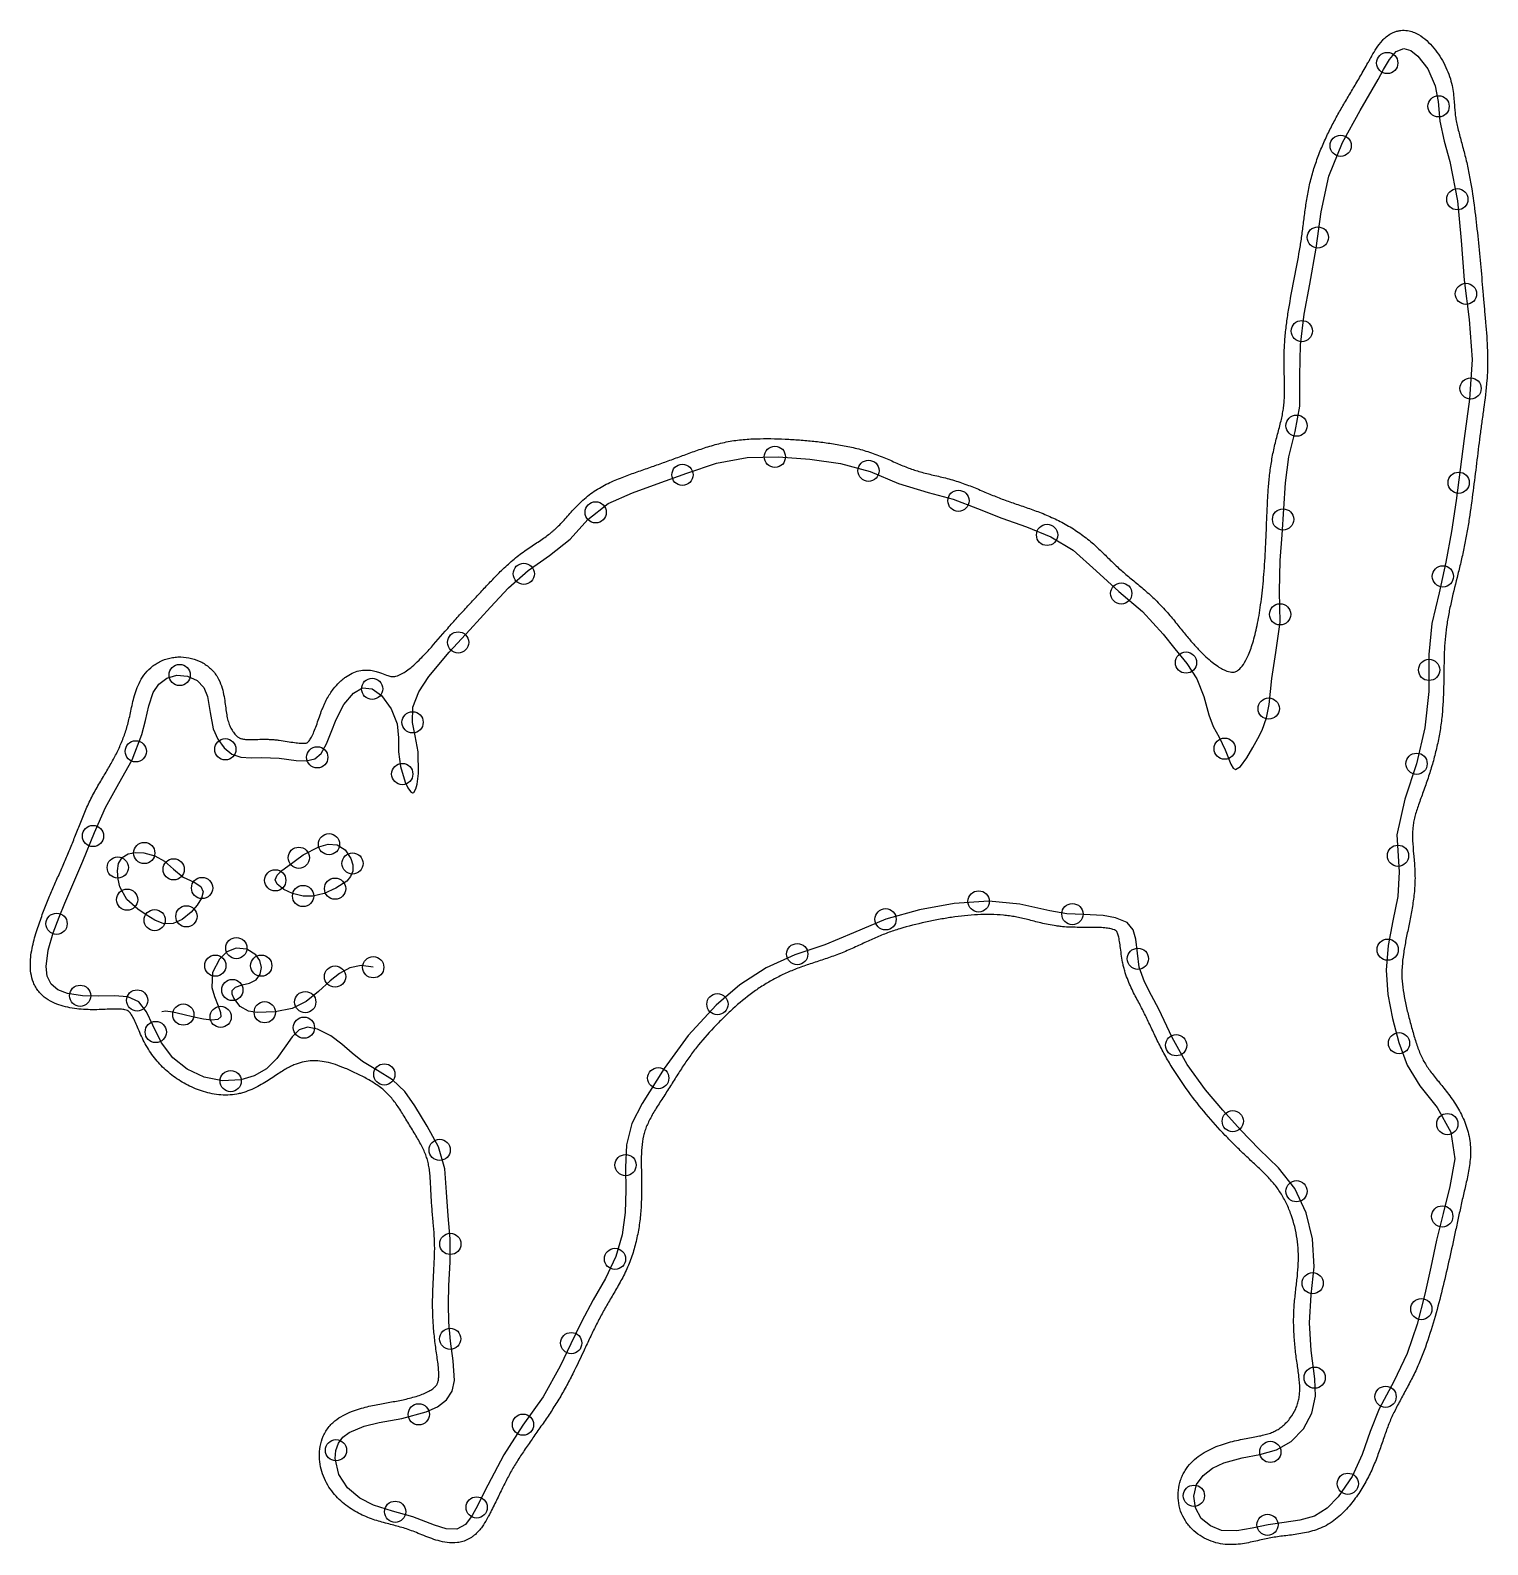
# Model space of a CAD drawing. Header units: millimetres. Extents: x -361 to 381, y -383 to 388.
import ezdxf

# ---------------------------------------------------------------- set-up
doc = ezdxf.new("R2010")
doc.units = ezdxf.units.MM

msp = doc.modelspace()

# ---------------------------------------------------------------- linework, layer by layer
at = {"color": 7, "linetype": 'Continuous', "flags": 128}
for points in [[(304.59, -358.78), (298.97, -364.51), (292.38, -368.54), (284.95, -370.67), (276.99, -371.8), (268.85, -372.92), (260.79, -374.69), (252.89, -376.13), (245.18, -375.8), (239.6, -373.59), (234.87, -369.71), (231.86, -364.42), (231.09, -358.34), (232.47, -352.55), (235.8, -347.84), (240.59, -344.21), (246.34, -341.51), (255.62, -338.86), (264.64, -337.14), (273.05, -334.89), (280.65, -330.67), (286.9, -324.16), (291.11, -316.21), (292.89, -307.56), (292.6, -298.68), (290.69, -284.35), (289.85, -270.13), (290.85, -255.96), (292.22, -241.76), (291.51, -227.52), (288.3, -214.25), (282.5, -201.87), (274.11, -191.26), (264.29, -181.84), (254.88, -172.06), (245.82, -161.95), (236.96, -151.67), (227.72, -138.82), (220.06, -124.94), (213.23, -110.65), (209.52, -103.7), (205.89, -96.72), (203.26, -89.15), (202.34, -82.05), (201.62, -74.97), (200.17, -70.14), (197.09, -66.55), (191.26, -64.08), (184.84, -62.93), (175, -62.41), (166.38, -62), (157.82, -60.58), (142.45, -57.08), (126.82, -55.67), (109.04, -56.84), (91.5, -60.03), (74.32, -64.8), (57.94, -71.77), (43.21, -77.87), (28.09, -82.99), (13.51, -89.54), (0.09, -98.2), (-11.99, -108.63), (-26.32, -123.91), (-38.41, -140.84), (-49.73, -158.64), (-54.98, -168.75), (-57.64, -179.67), (-58.12, -191.17), (-57.98, -202.64), (-58.35, -214.01), (-59.92, -225.36), (-63.01, -236.37), (-68.32, -247.7), (-74.64, -258.56), (-80.58, -269.61), (-85.97, -280.94), (-91.31, -292.33), (-100.04, -307.79), (-110.46, -322.24), (-120.12, -337.32), (-128.24, -352.78), (-130.7, -357.77), (-133.3, -362.94), (-136.15, -368.25), (-139.53, -372.76), (-143.98, -375.19), (-149.37, -375.04), (-155.34, -373.24), (-166.36, -368.96), (-176.69, -366), (-186.34, -363.01), (-193.31, -359.43), (-199.53, -354.22), (-204.03, -347.45), (-205.85, -339.32), (-205.51, -335.22), (-204.23, -331.49), (-201.95, -328.42), (-198.82, -326.03), (-191.2, -322.84), (-183.45, -320.95), (-171.91, -318.84), (-159.59, -315.56), (-153.87, -312.95), (-149.25, -309.47), (-146.32, -304.97), (-145.21, -299.49), (-145.83, -289.56), (-147.23, -279.47), (-148.06, -269.91), (-148.3, -260.61), (-148.02, -251.26), (-147.39, -239.38), (-147.4, -227.49), (-148.36, -215.69), (-149.2, -203.76), (-150.09, -191.84), (-153.35, -180.66), (-159.08, -170.17), (-165.3, -159.74), (-170.39, -152.47), (-176.73, -146.5), (-184.32, -141.82), (-191.95, -137.26), (-197.28, -133.03), (-202.41, -128.46), (-208.09, -124.11), (-214.81, -120.68), (-219.91, -119.73), (-224.26, -121.12), (-227.83, -124.59), (-231.05, -129.24), (-235.51, -135.72), (-240.87, -140.92), (-247.05, -144.54), (-253.81, -146.62), (-263.25, -147.08), (-272.6, -145.14), (-281.17, -141.11), (-288.43, -135.28), (-294.27, -127.75), (-298.73, -118.7), (-301.86, -111.98), (-305.81, -106.79), (-311.36, -104.24), (-318.36, -103.76), (-326.25, -104.04), (-334.46, -103.86), (-342.12, -102.6), (-346.93, -100.72), (-350.49, -97.83), (-352.47, -93.83), (-353.01, -88.91), (-351.85, -80.49), (-349.31, -71.81), (-346.41, -63.85), (-343.45, -56.57), (-340.41, -49.52), (-334.24, -35.26), (-328.4, -20.69), (-322.81, -7.96), (-315.92, 4.18), (-309.27, 16.29), (-304.25, 29.23), (-302.43, 36.37), (-300.79, 43.73), (-298.45, 50.53), (-295.67, 54.76), (-291.6, 57.84), (-286.44, 59.37), (-280.95, 58.95), (-276.06, 56.73), (-272.7, 53.12), (-270.87, 48.51), (-269.53, 40.45), (-267.89, 32.01), (-265.65, 26.76), (-262.44, 22.33), (-258.45, 19.2), (-253.82, 17.7), (-248.69, 17.37), (-243.16, 17.5), (-234.39, 17.08), (-225.74, 15.95), (-220.57, 15.8), (-216.25, 16.84), (-213.01, 19.58), (-210.31, 24.37), (-208, 30.35), (-205.45, 36.89), (-201.51, 44.38), (-196.63, 50.27), (-191.99, 52.91), (-187.1, 52.44), (-182.35, 49.05), (-177.33, 42.24), (-174.32, 34.62), (-173.62, 27.56), (-173.65, 20.3), (-172.72, 12.83), (-170.26, 4.86), (-168.94, 2.06), (-167.61, 0.16), (-166.53, -0.51), (-165.78, -0.25), (-164.76, 1.52), (-164.14, 3.85), (-163.48, 9.38), (-163.7, 20.38), (-165.11, 28.5), (-166.5, 35.36), (-166.36, 43.03), (-163.26, 50.95), (-158.24, 58.73), (-147.95, 71.04), (-137.44, 82.38), (-126.85, 93.98), (-117.66, 103.77), (-107.74, 112.67), (-96.74, 120.28), (-86.37, 128.67), (-77.24, 138.53), (-66.93, 146.75), (-54.65, 152.23), (-41.98, 156.74), (-26.99, 162.13), (-11.86, 167.35), (3.78, 170.21), (19.78, 170.44), (35.69, 169.37), (51.25, 167.15), (66.38, 163.08), (80.84, 156.99), (95.79, 152.41), (108.65, 149.02), (121.06, 144.24), (133.41, 139.29), (145.98, 134.95), (158.29, 129.83), (169.7, 122.95), (181.4, 112.55), (192.97, 101.93), (204.9, 91.76), (215.41, 80.23), (221.4, 72.79), (227.44, 65.36), (232.66, 57.45), (236.15, 48.52), (238.72, 39.28), (240.98, 33.34), (243.89, 27.79), (246.96, 21.45), (249.81, 14.06), (251.14, 12), (252.33, 11.44), (254.82, 12.92), (258.06, 17.37), (261.11, 22.58), (263.68, 27.23), (265.76, 31.42), (268.12, 37.72), (269.48, 44.47), (270.76, 57.76), (272.86, 70.93), (274.91, 86.32), (274.62, 102), (274.99, 117.68), (276.02, 130.88), (276.8, 144.09), (277.68, 157.32), (279.43, 170.45), (282.59, 183.34), (284.98, 196.3), (285.07, 211.9), (285.33, 227.55), (287.23, 243.05), (290.03, 258.41), (293.37, 276.68), (295.88, 295.13), (299.68, 313.24), (306.63, 330.52), (315.69, 346.78), (324.8, 362.5), (327.6, 367.56), (330.65, 372.76), (334.05, 376.81), (337.91, 378.33), (341.46, 377.24), (345.03, 374.45), (350.08, 367.87), (353.93, 359.33), (355.4, 351.38), (356.31, 341.27), (358.49, 331.05), (361.28, 320.71), (365.27, 300.79), (367.06, 280.65), (368.64, 260.44), (371.23, 240.34), (372.62, 220.1), (371.26, 199.91), (368.56, 179.8), (366.62, 164), (364.62, 148.2), (362.12, 132.48), (359.24, 116.83), (355.87, 101.26), (352.13, 85.74), (350.73, 69.96), (350.6, 51.14), (348.58, 32.51), (344.41, 14.24), (338.37, -3.7), (334.39, -21.84), (335.56, -40.66), (334.8, -53.19), (332.31, -65.61), (329.99, -78.11), (328.91, -90.66), (329.74, -103.13), (332.14, -115.32), (335.35, -127.47), (339.57, -139.16), (346.01, -149.52), (354.86, -160.6), (361.83, -173.1), (363.82, -186.77), (361.31, -200.8), (357.86, -214.54), (354.61, -228.15), (351.68, -241.91), (348.68, -255.68), (344.68, -270.92), (339.55, -285.84), (332.82, -300.1), (325.45, -314.05), (320.81, -325.49), (316.7, -337.19), (311.56, -348.46), (304.59, -358.78)], [(-230.05, -37.73), (-222.21, -32.06), (-214.18, -27.95), (-209.5, -26.68), (-204.84, -26.96), (-200.78, -29.56), (-197.91, -33.87), (-196.93, -37.13), (-196.92, -40.3), (-198.01, -43.08), (-200.01, -45.41), (-205.55, -49.06), (-211.44, -51.68), (-217.26, -53.08), (-222.25, -53.01), (-227.56, -51.68), (-231.99, -49.69), (-235.47, -47.04), (-236.38, -44.76), (-235.34, -42.38), (-232.95, -40), (-230.05, -37.73)], [(-314.29, -33.41), (-311.29, -31.61), (-307.45, -30.91), (-303.33, -31.08), (-297.6, -32.53), (-292.71, -35.19), (-288.19, -39.35), (-283.26, -43.43), (-277.71, -46.01), (-274.21, -48.16), (-273.1, -50.79), (-273.87, -54.1), (-276.03, -57.7), (-279.09, -61.16), (-283.71, -64.87), (-288.4, -66.98), (-293.05, -67.14), (-297.57, -65.37), (-301.98, -62.57), (-306.26, -59.64), (-311.82, -54.78), (-315.42, -48.32), (-316.39, -44.38), (-316.68, -40.24), (-316.06, -36.42), (-314.29, -33.41)], [(-186.51, -89.25), (-192.68, -88.32), (-198.43, -89.57), (-203.72, -92.37), (-208.5, -96.11), (-214.31, -101.58), (-220.57, -106.64), (-227.71, -110.31), (-236.48, -111.9), (-245.56, -112.25), (-250.01, -111.61), (-254.2, -109.19), (-257.47, -105.04), (-258.29, -102.91), (-258.29, -101.09), (-256.52, -99.31), (-253.27, -98.28), (-249.49, -97.28), (-246.15, -95.63), (-244.09, -92.83), (-243.45, -89.3), (-244.21, -85.79), (-246.26, -82.88), (-250.9, -80.08), (-256.2, -79.52), (-260.96, -81.41), (-264.76, -85.07), (-268.26, -91.98), (-268.61, -99.58), (-267.3, -104.21), (-265.41, -108.83), (-264.21, -112.34), (-264.13, -114.4), (-265.65, -115.88), (-268.75, -116.19), (-272.96, -115.67), (-277.8, -114.64), (-283.41, -113.28), (-288.57, -112.13), (-292.21, -111.66), (-294.17, -111.86)]]:
    msp.add_lwpolyline(points, dxfattribs=at)
at = {"color": 7, "linetype": 'Continuous', "lineweight": 25}
for centre in [(329.49, 370.9), (355.61, 348.88), (305.79, 328.78), (365.16, 301.57), (294.16, 282.13), (369.53, 253.43), (286.01, 234.48), (371.88, 205.28), (283.33, 186.33), (17.87, 170.49), (-29.16, 161.33), (65.52, 163.39), (365.81, 157.31), (-73.32, 142.26), (111.28, 148.12), (276.49, 138.62), (156.38, 130.75), (-109.89, 110.95), (357.79, 109.65), (194.13, 100.96), (274.97, 90.34), (-143.31, 76.05), (227.1, 65.8), (-285, 59.46), (350.79, 62.05), (-187.07, 52.43), (269.17, 42.4), (-166.5, 35.4), (-307.34, 20.61), (-261.79, 21.67), (246.74, 21.98), (-215.01, 17.59), (344.42, 14.3), (-171.74, 9.06), (-329.11, -22.48), (-209.01, -26.62), (-303.05, -31.12), (-224.39, -33.54), (334.95, -32.51), (-316.53, -38.5), (-288.09, -39.45), (-197.06, -36.45), (-273.61, -48.94), (-236.38, -45.03), (-205.92, -49.24), (-311.74, -54.87), (-222.22, -53.02), (121.54, -55.75), (-297.73, -65.28), (-281.58, -63.36), (74.2, -64.84), (169.28, -62.22), (-347.65, -67.13), (-256.19, -79.52), (329.69, -80.3), (-266.89, -88.47), (-243.51, -88.47), (-186.51, -89.25), (29.26, -82.57), (202.59, -84.95), (-205.94, -93.98), (-335.66, -103.75), (-258.21, -100.85), (-306.65, -106.14), (-241.73, -112.14), (-221.12, -107), (-11.37, -108.05), (-283.17, -113.34), (-264.16, -114.5), (-221.78, -119.99), (-297.18, -122.23), (335.47, -127.9), (222.07, -128.94), (-180.89, -143.79), (-259.09, -147.2), (-41.47, -145.68), (250.86, -167.59), (360.07, -169.06), (-152.69, -182.19), (-58.12, -189.95), (283.31, -203.24), (357.48, -216.06), (-147.3, -230.05), (-63.5, -237.65), (291.54, -250.02), (346.82, -263.22), (-147.36, -278.34), (-85.77, -280.52), (292.54, -298.13), (328.63, -307.84), (-163.33, -316.79), (-110.3, -322.01), (-205.47, -335.02), (269.98, -335.89), (309.42, -352.1), (231.09, -358.19), (-175.36, -366.35), (-133.91, -364.13), (268.55, -372.98)]:
    msp.add_circle(centre, 5.4, dxfattribs=at)
msp.add_open_spline([(310.75, -362.67), (312.49, -360.58), (315.64, -356.27), (319.57, -349.48), (322.81, -342.49), (325.47, -335.42), (327.73, -328.67), (329.96, -322.32), (332.45, -316.57), (335.53, -310.63), (338.91, -304.49), (341.78, -299.12), (343.97, -294.58), (346.01, -290.01), (349.21, -281.93), (352.95, -270.35), (356.71, -256.59), (359.99, -242.82), (362.5, -231.35), (364.47, -222.15), (365.96, -215.25), (367.23, -209.49), (368.28, -204.86), (369.35, -200.26), (370.49, -195.36), (371.38, -190.15), (371.83, -186.09), (371.94, -181.88), (371.6, -177.49), (370.71, -173.16), (368.96, -167.7), (365.9, -161.37), (362.13, -155.67), (358.94, -151.52), (356.6, -148.65), (354.35, -145.95), (352.28, -143.38), (350.43, -140.89), (348.86, -138.5), (347.49, -136.02), (345.82, -132.4), (344.02, -127.43), (342.45, -121.98), (341.21, -117.41), (340.02, -112.9), (338.15, -105.18), (337.02, -97.82), (336.9, -91.86), (337.06, -87.81), (337.65, -82.57), (338.81, -76), (340.23, -69.15), (341.69, -62.03), (342.92, -54.61), (343.55, -48.2), (343.64, -42.86), (343.44, -37.65), (342.89, -31.53), (342.32, -24.8), (342.32, -19.76), (342.74, -16.17), (343.31, -13.35), (344.12, -10.41), (345.46, -6.3), (347.08, -1.95), (348.76, 2.67), (350.36, 7.31), (352.22, 13.18), (354.17, 20.32), (355.78, 27.58), (357, 34.97), (357.98, 44.93), (358.21, 54.61), (358.33, 64.01), (358.49, 70.88), (358.87, 77.57), (359.59, 84.02), (360.7, 90.56), (362.57, 99.39), (364.84, 108.42), (367.11, 117.67), (368.7, 124.79), (370.06, 131.94), (371.61, 141.43), (373.21, 153.2), (374.91, 167.21), (376.32, 178.82), (377.54, 187.99), (378.89, 197.29), (379.98, 205.74), (380.41, 212.38), (380.51, 214.69), (380.55, 216.07), (380.61, 219.4), (380.49, 227.03), (379.71, 236.56), (378.89, 245.89), (378.1, 255.26), (377.09, 266.98), (375.76, 281.09), (374.18, 295.18), (372.55, 307.02), (370.98, 315.43), (369.93, 320.25), (369.05, 323.9), (368.1, 327.49), (366.83, 332.12), (365.64, 336.53), (364.72, 340.69), (364.19, 343.67), (363.88, 346.48), (363.66, 349.71), (363.4, 353.31), (362.92, 357.31), (362.02, 361.66), (360.48, 366.34), (358.28, 371), (355.59, 375.46), (352.42, 379.6), (348.75, 383.25), (345.06, 385.76), (341.39, 387.16), (338.72, 387.59), (336.42, 387.51), (334.64, 387.21), (332.93, 386.66), (330.93, 385.7), (328.87, 384.24), (326.31, 381.72), (323.93, 378.44), (322, 375.16), (320.61, 372.66), (319.32, 370.33), (317.74, 367.52), (315.86, 364.28), (313.41, 360.1), (310.41, 355.08), (306.92, 349.19), (303.55, 343.25), (300.3, 337.09), (297.19, 330.52), (294.32, 323.58), (291.82, 316.36), (289.84, 308.84), (288.47, 301.45), (287.46, 294.24), (286.61, 287.21), (285.71, 280.47), (284.22, 271.53), (281.97, 260.12), (279.73, 248.37), (278.29, 238.75), (277.46, 231.42), (276.97, 223.98), (276.95, 216.4), (277.19, 209.28), (277.27, 203.68), (277.11, 199.44), (276.86, 196.38), (276.43, 193.43), (275.6, 189.3), (274.2, 183.87), (272.63, 178.05), (271.51, 173.11), (270.58, 168.2), (269.7, 162.09), (268.99, 154.8), (268.53, 147.57), (268.22, 140.4), (267.98, 133.28), (267.7, 126.21), (267.33, 119.16), (266.87, 112.28), (266.12, 103.54), (264.94, 93.56), (263.09, 83.2), (260.84, 74.61), (258.27, 68), (255.56, 63.58), (253.62, 61.8), (252.46, 61.18), (251.68, 60.94), (250.79, 60.84), (249.15, 60.99), (245.97, 62.07), (240.55, 65.64), (235.03, 70.7), (230.11, 76.06), (226.21, 80.72), (221.87, 86.19), (217.87, 91.03), (214.38, 94.87), (210.67, 98.63), (205.98, 102.82), (200.44, 107.38), (195.16, 111.72), (190.42, 116.05), (185.48, 121), (180.12, 126.17), (173.92, 131.17), (167.34, 135.38), (160.49, 138.99), (153.43, 142.01), (146.5, 144.48), (140.93, 146.35), (136.62, 147.85), (132.48, 149.37), (127.24, 151.53), (120.69, 154.31), (114.95, 156.56), (110.14, 158.2), (105.19, 159.63), (99.26, 161.03), (93.73, 162.33), (89.62, 163.5), (85.77, 164.79), (80.71, 166.91), (75.3, 169.35), (70.65, 171.26), (65.76, 173.04), (59.62, 174.81), (52.23, 176.39), (44.92, 177.55), (37.69, 178.46), (30.42, 179.13), (23.14, 179.57), (15.86, 179.78), (8.48, 179.76), (2.13, 179.39), (-3.01, 178.76), (-8.2, 177.85), (-14.42, 176.24), (-21.51, 173.9), (-28.28, 171.4), (-34.77, 169.01), (-41.33, 166.67), (-46.84, 164.73), (-51.3, 163.15), (-55.77, 161.57), (-61.64, 159.42), (-67.62, 156.77), (-72.34, 154.12), (-75.81, 151.81), (-79.09, 149.14), (-82.94, 145.47), (-87.13, 140.82), (-90.9, 136.62), (-93.47, 134.11), (-94.92, 132.82), (-97.25, 130.9), (-101.16, 128.12), (-106.09, 124.9), (-110.2, 122.06), (-113.34, 119.71), (-116.31, 117.23), (-120.09, 113.82), (-124.51, 109.44), (-129.44, 104.18), (-134.16, 99.13), (-138.93, 94), (-143.73, 88.76), (-150.26, 81.38), (-156.74, 73.76), (-162.31, 67.77), (-165.9, 64.39), (-168.97, 61.92), (-172.36, 59.72), (-174.64, 58.88), (-176.1, 58.67), (-177.3, 58.68), (-178.96, 59.04), (-181.54, 60.08), (-184.39, 61.1), (-187.03, 61.79), (-190.23, 62.12), (-193.8, 61.73), (-197.36, 60.48), (-200.09, 58.84), (-202.17, 57.22), (-204.18, 55.42), (-206.38, 53.03), (-208.51, 49.99), (-210.06, 47.36), (-211.29, 44.86), (-212.24, 42.67), (-213.17, 40.31), (-214.21, 37.32), (-215.43, 33.79), (-216.67, 30.52), (-217.95, 27.78), (-219.17, 25.86), (-219.92, 25.16), (-220.07, 25.07), (-220.31, 24.95), (-221.22, 24.72), (-223.45, 24.71), (-226.51, 25.06), (-230.18, 25.66), (-233.63, 26.21), (-236.58, 26.55), (-238.93, 26.72), (-241.18, 26.78), (-243.99, 26.76), (-247.15, 26.65), (-250.32, 26.61), (-252.71, 26.81), (-254, 27.15), (-254.69, 27.46), (-255.47, 27.93), (-256.61, 28.91), (-258.03, 30.71), (-259.31, 33), (-260.13, 35.13), (-260.63, 36.94), (-261.06, 38.96), (-261.49, 41.76), (-261.95, 45.5), (-262.56, 49.55), (-263.62, 53.89), (-265.27, 57.71), (-267.3, 60.68), (-269.23, 62.78), (-271.44, 64.55), (-274.58, 66.46), (-278.86, 68.11), (-283.5, 68.78), (-287.34, 68.6), (-291, 67.96), (-294.44, 66.71), (-297.57, 64.89), (-300.48, 62.68), (-303.38, 59.42), (-305.79, 55.22), (-307.43, 51.01), (-308.98, 45.52), (-309.99, 40.33), (-311.01, 35.91), (-312.18, 31.67), (-313.93, 26.63), (-316.47, 20.82), (-319.44, 15.15), (-322.9, 9.3), (-325.98, 4.16), (-328.41, -0.16), (-330.77, -4.66), (-333.36, -10.35), (-336.07, -17.08), (-338.62, -23.65), (-341.23, -30.05), (-343.98, -36.5), (-346.76, -42.88), (-349.51, -49.13), (-352.22, -55.52), (-354.46, -61.22), (-356.24, -66.12), (-358.02, -71.36), (-359.67, -77.08), (-360.74, -83.01), (-361.11, -87.57), (-360.86, -92.26), (-359.84, -96.29), (-358.31, -99.45), (-356.74, -101.72), (-354.91, -103.64), (-352.25, -105.76), (-348.68, -107.69), (-344.24, -109.2), (-339.7, -110.14), (-335.1, -110.67), (-330.51, -110.88), (-325.97, -110.84), (-321.81, -110.65), (-318.13, -110.51), (-315.06, -110.55), (-312.8, -110.83), (-311.72, -111.2), (-311.27, -111.45), (-310.94, -111.68), (-310.13, -112.51), (-308.89, -114.48), (-307.53, -117.26), (-306.09, -120.61), (-304.51, -124.31), (-302.57, -128.25), (-300.37, -131.94), (-297.08, -136.54), (-292.31, -141.67), (-285.66, -146.75), (-278.12, -150.84), (-271.1, -153.22), (-265.16, -154.2), (-260.56, -154.39), (-256.64, -154), (-253.53, -153.3), (-250.59, -152.4), (-247.16, -150.97), (-242.19, -148.33), (-237.83, -145.45), (-233.99, -142.89), (-231.41, -141.26), (-229.09, -139.99), (-226.1, -138.6), (-222.63, -137.45), (-218.68, -136.81), (-214.71, -136.81), (-210.49, -137.44), (-205.86, -138.71), (-201.62, -140.31), (-197.98, -141.89), (-194.14, -143.67), (-189.3, -146.13), (-184.8, -148.92), (-181.6, -151.36), (-179.5, -153.25), (-177.56, -155.33), (-175.07, -158.41), (-172.7, -161.94), (-170.31, -165.8), (-168.49, -168.85), (-166.58, -171.97), (-164.77, -174.95), (-163.08, -177.84), (-161.58, -180.64), (-160.31, -183.37), (-159.29, -186.01), (-158.57, -188.56), (-158.04, -191.37), (-157.67, -194.41), (-157.35, -198.75), (-157.19, -203.44), (-156.9, -208.44), (-156.51, -213.31), (-155.94, -219.17), (-155.37, -225.92), (-155.18, -232.34), (-155.48, -241.33), (-156.16, -250.8), (-156.35, -260.45), (-156.18, -267.66), (-155.75, -273.78), (-155.23, -278.79), (-154.76, -282.62), (-154.18, -286.52), (-153.64, -290.19), (-153.25, -293.59), (-153.11, -296.59), (-153.26, -299.02), (-153.6, -300.46), (-153.93, -301.26), (-154.27, -301.86), (-155, -302.78), (-156.57, -304.06), (-159.54, -305.8), (-164.57, -307.74), (-171.4, -309.42), (-178, -310.62), (-183.77, -311.6), (-188.67, -312.65), (-192.48, -313.63), (-196.55, -314.9), (-200.82, -316.67), (-205.09, -319.18), (-208.44, -322.17), (-210.71, -325.34), (-212.44, -328.72), (-213.67, -333.09), (-214, -338.33), (-213.41, -343.44), (-211.96, -348.37), (-209.76, -352.82), (-207.01, -356.74), (-202.8, -361.28), (-196.84, -365.78), (-189.24, -369.46), (-182.01, -371.71), (-176.35, -373.13), (-171.97, -374.34), (-168.73, -375.35), (-165.49, -376.57), (-161.79, -378.09), (-157.82, -379.68), (-153.58, -381.11), (-148.98, -382.13), (-144.67, -382.27), (-140.95, -381.54), (-138.63, -380.63), (-136.83, -379.61), (-135.22, -378.48), (-133.52, -376.93), (-131.84, -374.99), (-129.96, -372.37), (-128.46, -369.76), (-127.17, -367.3), (-125.99, -364.99), (-124.03, -361.03), (-121.47, -355.7), (-118.52, -349.74), (-115.49, -344.2), (-112.02, -338.62), (-108.23, -332.99), (-104.23, -327.26), (-100.12, -321.4), (-96.03, -315.38), (-92.04, -309.14), (-88.34, -302.66), (-83.86, -294.03), (-79.81, -285.41), (-75.85, -276.98), (-72.85, -270.8), (-70.25, -265.8), (-68.07, -261.92), (-65.75, -257.96), (-62.7, -252.85), (-59.68, -247.4), (-57.45, -242.76), (-55.4, -237.89), (-53.37, -231.67), (-51.65, -224.07), (-50.56, -216.44), (-50.04, -208.86), (-49.95, -201.52), (-50.06, -194.36), (-50.17, -187.36), (-49.96, -180.85), (-49.26, -175.95), (-48.31, -172.48), (-47, -169), (-44.71, -164.47), (-41.75, -159.72), (-39.18, -155.77), (-36.54, -151.67), (-33.4, -146.65), (-29.7, -140.82), (-25.97, -135.26), (-20.75, -128.3), (-14.83, -121.6), (-8.45, -115.09), (-1.95, -108.87), (4.79, -103.24), (11.95, -98.4), (17.59, -95.12), (23.45, -92.22), (29.45, -89.74), (35.8, -87.54), (42.5, -85.36), (48.27, -83.38), (52.97, -81.53), (57.52, -79.57), (62.95, -77.04), (69.19, -74.14), (75.18, -71.7), (83.51, -68.94), (92.25, -66.77), (101.16, -64.95), (109.99, -63.46), (118.84, -62.53), (127.7, -62.37), (133.1, -62.64), (137.28, -63.1), (140.33, -63.58), (143.31, -64.21), (147.5, -65.23), (153.12, -66.74), (158.9, -67.96), (163.08, -68.5), (165.99, -68.78), (169.61, -68.94), (173.83, -68.97), (177.87, -68.94), (181.64, -68.96), (185.03, -69.11), (187.88, -69.44), (190.02, -69.96), (191.27, -70.53), (191.66, -70.86), (191.78, -71), (192.04, -71.4), (192.57, -72.68), (193.16, -75.28), (193.66, -78.62), (194.14, -82.48), (194.67, -85.96), (195.29, -88.9), (196.05, -91.76), (197.19, -95.11), (198.76, -98.82), (200.44, -102.27), (202.13, -105.48), (203.76, -108.53), (205.27, -111.44), (207.25, -115.5), (209.72, -120.76), (212.81, -127.28), (216.26, -133.9), (221.26, -142.42), (228.13, -152.57), (237.18, -164.05), (245.3, -173.08), (252.09, -180.02), (256.44, -184.23), (259.98, -187.54), (263.44, -190.72), (267.52, -194.57), (271.08, -198.41), (273.51, -201.56), (275.78, -204.92), (278.28, -209.41), (281.5, -217.14), (283.5, -225.33), (284.3, -233.72), (284.32, -240), (283.78, -246.5), (282.94, -253.41), (282.27, -259.45), (281.93, -264.52), (281.8, -269.58), (281.97, -275.85), (282.49, -282.06), (283.08, -286.99), (283.78, -291.91), (284.64, -297.63), (285.04, -302.76), (284.91, -306.46), (284.56, -309), (283.9, -311.5), (282.63, -314.81), (280.79, -317.94), (278.46, -320.71), (276.51, -322.57), (274.44, -324.13), (272.37, -325.33), (270.08, -326.29), (266.6, -327.38), (261.41, -328.43), (253.99, -329.7), (245.61, -331.84), (238.6, -334.73), (233.3, -338.09), (229.62, -341.27), (226.98, -344.6), (225.29, -347.67), (223.94, -351.01), (223.02, -355.36), (223.01, -360.7), (224.13, -366.03), (226.62, -371.18), (230.08, -375.33), (234.15, -378.59), (238.62, -380.99), (243.44, -382.55), (248.2, -383.15), (252.68, -383.04), (256.86, -382.49), (262.07, -381.44), (266.82, -380.23), (271.02, -379.42), (274.38, -378.95), (277.91, -378.53), (282.84, -377.94), (288.04, -377.12), (293.42, -375.57), (297.5, -373.9), (301.5, -371.53), (304.97, -368.78), (308.06, -365.79), (309.88, -363.72), (310.75, -362.67)], degree=3, knots=[0, 0, 0, 0, 0.001953, 0.003906, 0.005859, 0.007812, 0.009766, 0.011719, 0.013672, 0.015625, 0.017578, 0.019531, 0.020508, 0.021484, 0.023438, 0.027344, 0.03125, 0.035156, 0.039062, 0.041016, 0.042969, 0.044922, 0.045898, 0.046875, 0.048828, 0.049805, 0.050781, 0.051758, 0.052734, 0.053711, 0.054688, 0.056641, 0.058594, 0.05957, 0.060547, 0.061523, 0.0625, 0.063477, 0.064453, 0.06543, 0.066406, 0.068359, 0.070312, 0.071289, 0.072266, 0.074219, 0.078125, 0.079102, 0.080078, 0.082031, 0.083984, 0.085938, 0.087891, 0.089844, 0.091797, 0.092773, 0.09375, 0.095703, 0.097656, 0.099609, 0.100586, 0.101562, 0.102539, 0.103516, 0.105469, 0.106445, 0.107422, 0.109375, 0.111328, 0.113281, 0.115234, 0.117188, 0.121094, 0.123047, 0.125, 0.126953, 0.128906, 0.130859, 0.132812, 0.136719, 0.138672, 0.140625, 0.142578, 0.144531, 0.148438, 0.152344, 0.15625, 0.158203, 0.160156, 0.164062, 0.165039, 0.165377, 0.165866, 0.16611, 0.167969, 0.171875, 0.173828, 0.175781, 0.179688, 0.183594, 0.1875, 0.191406, 0.193359, 0.194336, 0.195312, 0.196289, 0.197266, 0.199219, 0.200195, 0.201172, 0.202148, 0.203125, 0.204102, 0.205078, 0.206055, 0.207031, 0.208008, 0.208984, 0.209961, 0.210938, 0.211914, 0.212402, 0.212891, 0.213135, 0.213379, 0.213623, 0.213867, 0.214355, 0.214844, 0.21582, 0.216797, 0.217285, 0.217773, 0.21875, 0.219727, 0.220703, 0.222656, 0.224609, 0.226562, 0.228516, 0.230469, 0.232422, 0.234375, 0.236328, 0.238281, 0.240234, 0.242188, 0.244141, 0.246094, 0.25, 0.253906, 0.255859, 0.257812, 0.259766, 0.261719, 0.263672, 0.265625, 0.266602, 0.267578, 0.268555, 0.269531, 0.271484, 0.273438, 0.274414, 0.275391, 0.277344, 0.279297, 0.28125, 0.283203, 0.285156, 0.287109, 0.289062, 0.291016, 0.292969, 0.296875, 0.300781, 0.304688, 0.308594, 0.3125, 0.316406, 0.318359, 0.320312, 0.322266, 0.324219, 0.328125, 0.332031, 0.335938, 0.337891, 0.339844, 0.341797, 0.34375, 0.344727, 0.345703, 0.347656, 0.349609, 0.351562, 0.353516, 0.355469, 0.357422, 0.359375, 0.361328, 0.363281, 0.365234, 0.367188, 0.369141, 0.370117, 0.371094, 0.373047, 0.375, 0.376953, 0.37793, 0.378906, 0.380859, 0.382812, 0.383789, 0.384766, 0.386719, 0.388672, 0.389648, 0.390625, 0.392578, 0.394531, 0.396484, 0.398438, 0.400391, 0.402344, 0.404297, 0.40625, 0.408203, 0.40918, 0.410156, 0.412109, 0.414062, 0.416016, 0.417969, 0.419922, 0.421875, 0.422852, 0.423828, 0.425781, 0.427734, 0.428711, 0.429688, 0.430664, 0.431641, 0.433594, 0.435547, 0.436523, 0.437012, 0.4375, 0.439453, 0.441406, 0.442383, 0.443359, 0.444336, 0.445312, 0.447266, 0.449219, 0.451172, 0.453125, 0.455078, 0.457031, 0.460938, 0.462891, 0.464844, 0.466797, 0.46875, 0.472656, 0.474609, 0.476562, 0.480469, 0.484375, 0.486328, 0.488281, 0.490234, 0.492188, 0.494141, 0.496094, 0.49707, 0.498047, 0.5, 0.500977, 0.501953, 0.50293, 0.503418, 0.503906, 0.504883, 0.505859, 0.506836, 0.507812, 0.508789, 0.509766, 0.510254, 0.510742, 0.511719, 0.512695, 0.513672, 0.514648, 0.515625, 0.516113, 0.516602, 0.51709, 0.517578, 0.518555, 0.519531, 0.520508, 0.521484, 0.521973, 0.522461, 0.523438, 0.524414, 0.525391, 0.526367, 0.526855, 0.527344, 0.52832, 0.529297, 0.530273, 0.53125, 0.532227, 0.532715, 0.533203, 0.533691, 0.53418, 0.535156, 0.536133, 0.536621, 0.537109, 0.538086, 0.538574, 0.539062, 0.540039, 0.541016, 0.541992, 0.542969, 0.544922, 0.545898, 0.546875, 0.548828, 0.550781, 0.552734, 0.554688, 0.556641, 0.557617, 0.558594, 0.560547, 0.5625, 0.564453, 0.566406, 0.568359, 0.570312, 0.572266, 0.574219, 0.576172, 0.577148, 0.578125, 0.580078, 0.581055, 0.582031, 0.583008, 0.583984, 0.584473, 0.584961, 0.585449, 0.585938, 0.586914, 0.587891, 0.588867, 0.589844, 0.59082, 0.591797, 0.592773, 0.59375, 0.594727, 0.595703, 0.59668, 0.597168, 0.597656, 0.598633, 0.599609, 0.600586, 0.601562, 0.602539, 0.603516, 0.604492, 0.605469, 0.607422, 0.609375, 0.611328, 0.613281, 0.614258, 0.615234, 0.616211, 0.616699, 0.617188, 0.618164, 0.619141, 0.621094, 0.62207, 0.623047, 0.624023, 0.625, 0.626953, 0.628906, 0.630859, 0.632812, 0.634766, 0.636719, 0.637695, 0.638672, 0.640625, 0.642578, 0.643555, 0.644531, 0.645508, 0.646484, 0.648438, 0.649414, 0.650391, 0.651367, 0.652344, 0.65332, 0.654297, 0.655273, 0.65625, 0.657227, 0.658203, 0.65918, 0.660156, 0.662109, 0.663086, 0.664062, 0.666016, 0.667969, 0.669922, 0.671875, 0.675781, 0.677734, 0.679688, 0.681641, 0.682617, 0.683594, 0.68457, 0.685547, 0.686523, 0.6875, 0.688477, 0.689453, 0.689941, 0.69043, 0.691406, 0.692383, 0.693359, 0.695312, 0.697266, 0.699219, 0.701172, 0.702148, 0.703125, 0.704102, 0.705078, 0.706055, 0.707031, 0.70752, 0.708008, 0.708984, 0.709961, 0.710938, 0.711914, 0.712891, 0.713867, 0.714844, 0.716797, 0.71875, 0.720703, 0.722656, 0.723633, 0.724609, 0.725586, 0.726562, 0.727539, 0.728516, 0.729492, 0.730469, 0.730957, 0.731445, 0.731689, 0.731934, 0.732422, 0.73291, 0.733398, 0.734375, 0.734863, 0.735352, 0.736328, 0.738281, 0.740234, 0.742188, 0.744141, 0.746094, 0.748047, 0.75, 0.751953, 0.753906, 0.755859, 0.757812, 0.761719, 0.763672, 0.765625, 0.767578, 0.768555, 0.769531, 0.771484, 0.773438, 0.774414, 0.775391, 0.777344, 0.779297, 0.78125, 0.783203, 0.785156, 0.787109, 0.789062, 0.791016, 0.792969, 0.793945, 0.794922, 0.796875, 0.798828, 0.799805, 0.800781, 0.802734, 0.804688, 0.806641, 0.808594, 0.8125, 0.814453, 0.816406, 0.820312, 0.822266, 0.824219, 0.826172, 0.828125, 0.830078, 0.832031, 0.833984, 0.834961, 0.835938, 0.837891, 0.839844, 0.841797, 0.84375, 0.847656, 0.849609, 0.851562, 0.855469, 0.857422, 0.859375, 0.860352, 0.861328, 0.862305, 0.863281, 0.865234, 0.867188, 0.867676, 0.868164, 0.869141, 0.870117, 0.871094, 0.87207, 0.873047, 0.874023, 0.875, 0.875977, 0.876953, 0.877441, 0.87793, 0.878906, 0.879883, 0.880859, 0.881836, 0.882812, 0.883301, 0.883789, 0.884766, 0.885742, 0.886719, 0.887695, 0.888672, 0.889648, 0.890625, 0.892578, 0.894531, 0.896484, 0.898438, 0.902344, 0.90625, 0.910156, 0.912109, 0.914062, 0.915039, 0.916016, 0.917969, 0.919922, 0.920898, 0.921875, 0.923828, 0.925781, 0.929688, 0.931641, 0.933594, 0.935547, 0.9375, 0.939453, 0.94043, 0.941406, 0.943359, 0.945312, 0.946289, 0.947266, 0.949219, 0.951172, 0.952148, 0.953125, 0.954102, 0.955078, 0.957031, 0.958008, 0.958984, 0.959961, 0.960938, 0.961914, 0.962891, 0.964844, 0.966797, 0.96875, 0.970703, 0.97168, 0.972656, 0.973633, 0.974121, 0.974609, 0.975586, 0.976562, 0.977539, 0.978516, 0.979492, 0.980469, 0.981445, 0.982422, 0.983398, 0.984375, 0.985352, 0.986328, 0.988281, 0.989258, 0.990234, 0.991211, 0.992188, 0.994141, 0.995117, 0.996094, 0.99707, 0.998047, 0.999023, 1, 1, 1, 1], dxfattribs=at)

doc.saveas('drawing.dxf')
